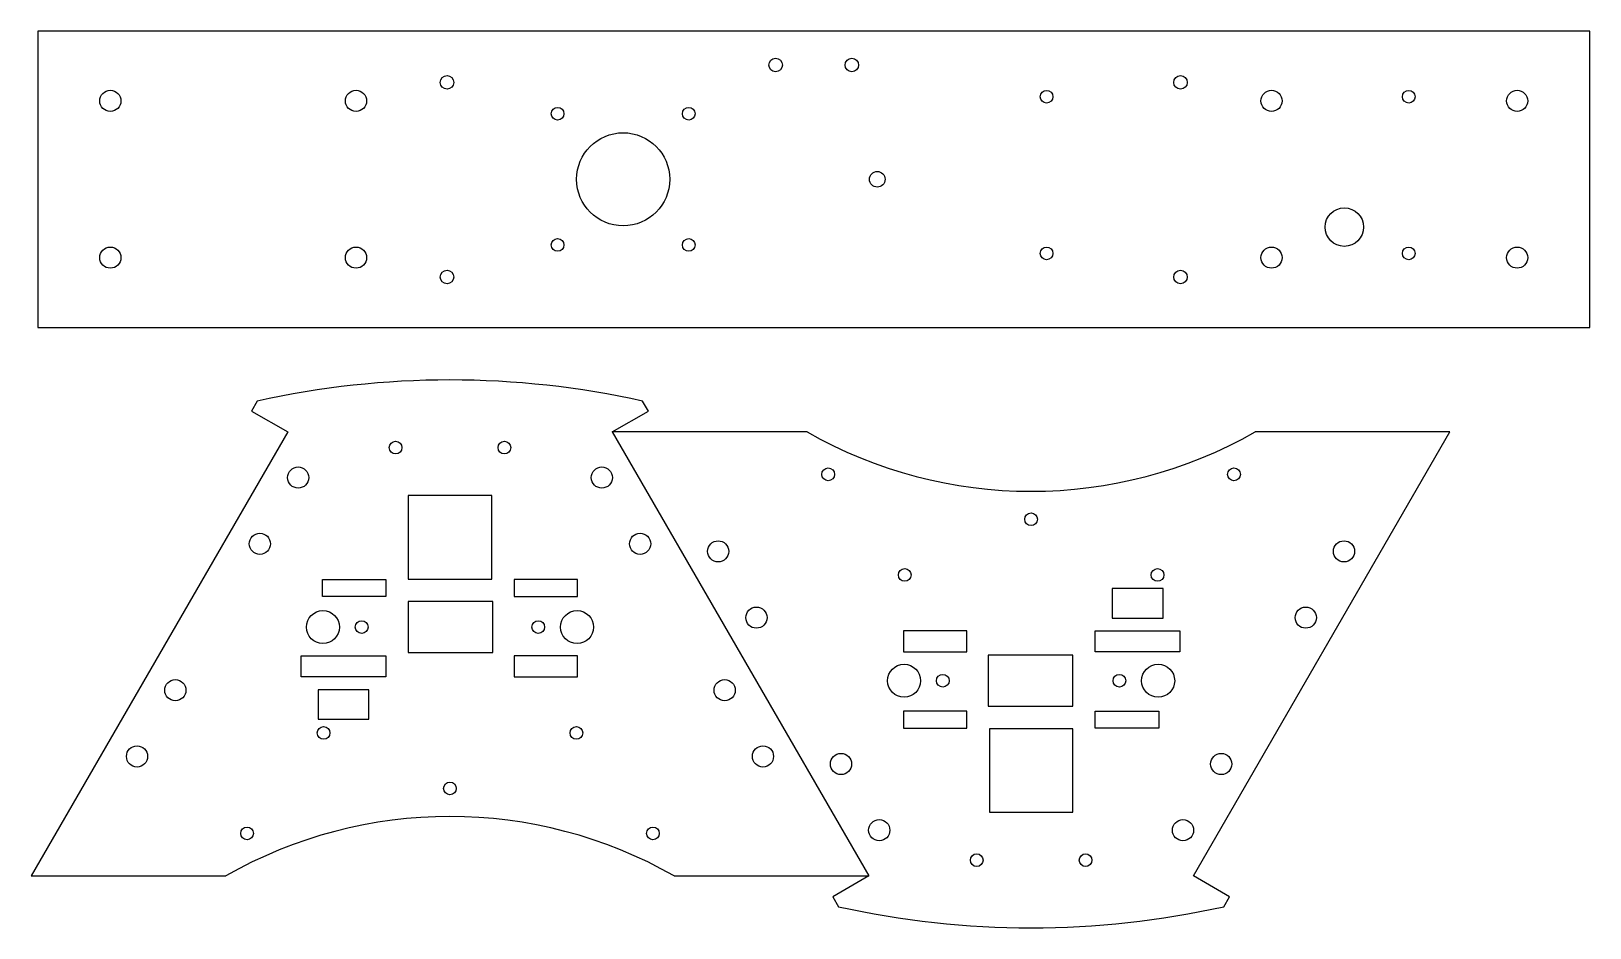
# Model space of a CAD drawing. Extents: x 365 to 733, y -304 to -92.
import ezdxf

# ---------------------------------------------------------------- set-up
doc = ezdxf.new("R2010")
doc.units = 0
doc.header["$MEASUREMENT"] = 0
doc.layers.add('LASERCUTPIECES$LASERCUT100', color=80, linetype='CONTINUOUS')
doc.layers.add('LASERCUTPIECES$LASERCUT10M', color=1, linetype='CONTINUOUS')

msp = doc.modelspace()

# ---------------------------------------------------------------- linework, layer by layer
at = {"layer": 'LASERCUTPIECES$LASERCUT100'}
for p, q in [((418.65, -179.68), (417.29, -182.03)), ((511, -182.03), (509.64, -179.68)), ((417.29, -182.03), (425.82, -186.95)), ((502.47, -186.95), (511, -182.03)), ((425.82, -186.95), (365.24, -291.87)), ((548.45, -186.95), (502.47, -186.95)), ((502.47, -186.95), (563.04, -291.87)), ((639.69, -291.87), (700.27, -186.95)), ((700.27, -186.95), (654.28, -186.95)), ((365.24, -291.87), (411.23, -291.87)), ((517.06, -291.87), (563.04, -291.87)), ((563.04, -291.87), (554.51, -296.8)), ((648.22, -296.8), (639.69, -291.87)), ((554.51, -296.8), (555.87, -299.15)), ((646.87, -299.15), (648.22, -296.8))]:
    msp.add_line(p, q, dxfattribs=at)
msp.add_lwpolyline([(733.31, -92.28), (366.78, -92.28), (366.78, -162.28), (733.31, -162.28)], close=True, dxfattribs=at)
for centre, radius, start, end in [((464.14, -384.59), 209.9, 77.4817, 102.5183), ((601.37, -94.23), 106.76, 240.2863, 299.7137), ((464.14, -384.59), 106.76, 60.2863, 119.7137), ((601.37, -94.23), 209.9, 257.4817, 282.5183)]:
    msp.add_arc(centre, radius, start, end, dxfattribs=at)
at = {"layer": 'LASERCUTPIECES$LASERCUT10M'}
for p, q in [((473.99, -202.02), (454.29, -202.02)), ((454.29, -202.02), (454.29, -221.72)), ((473.99, -221.72), (473.99, -202.02)), ((454.29, -221.72), (473.99, -221.72)), ((591.52, -257.1), (591.52, -276.8)), ((611.22, -257.1), (591.52, -257.1)), ((611.22, -276.8), (611.22, -257.1)), ((591.52, -276.8), (611.22, -276.8))]:
    msp.add_line(p, q, dxfattribs=at)
for points in [[(434, -221.87), (449, -221.87), (449, -225.87), (434, -225.87)], [(494.29, -221.87), (479.29, -221.87), (479.29, -225.87), (494.29, -225.87)], [(620.52, -230.95), (632.52, -230.95), (632.52, -223.95), (620.52, -223.95)], [(474.29, -227.07), (454.29, -227.07), (454.29, -239.07), (474.29, -239.07)], [(571.22, -238.95), (586.22, -238.95), (586.22, -233.95), (571.22, -233.95)], [(636.52, -238.95), (616.52, -238.95), (616.52, -233.95), (636.52, -233.95)], [(429, -239.87), (449, -239.87), (449, -244.87), (429, -244.87)], [(494.29, -239.87), (479.29, -239.87), (479.29, -244.87), (494.29, -244.87)], [(591.22, -251.75), (611.22, -251.75), (611.22, -239.75), (591.22, -239.75)], [(445, -247.87), (433, -247.87), (433, -254.87), (445, -254.87)], [(571.22, -256.95), (586.22, -256.95), (586.22, -252.95), (571.22, -252.95)], [(631.52, -256.95), (616.52, -256.95), (616.52, -252.95), (631.52, -252.95)]]:
    msp.add_lwpolyline(points, close=True, dxfattribs=at)
for centre, radius in [((541.04, -100.28), 1.6), ((559.04, -100.28), 1.6), ((463.44, -104.38), 1.6), ((636.64, -104.38), 1.6), ((383.94, -108.75), 2.5), ((441.95, -108.75), 2.5), ((605.01, -107.78), 1.5), ((658.14, -108.75), 2.5), ((690.56, -107.78), 1.5), ((716.15, -108.75), 2.5), ((489.54, -111.78), 1.5), ((520.54, -111.78), 1.5), ((505.04, -127.28), 11), ((565.04, -127.28), 1.85), ((675.33, -138.57), 4.55), ((383.94, -145.78), 2.5), ((441.95, -145.78), 2.5), ((489.54, -142.78), 1.5), ((520.54, -142.78), 1.5), ((605.01, -144.78), 1.5), ((658.14, -145.78), 2.5), ((690.56, -144.78), 1.5), ((716.15, -145.78), 2.5), ((463.44, -150.37), 1.6), ((636.64, -150.37), 1.6), ((451.29, -190.67), 1.5), ((476.99, -190.67), 1.5), ((428.29, -197.75), 2.5), ((500, -197.75), 2.5), ((553.45, -196.99), 1.5), ((649.28, -196.99), 1.5), ((601.37, -207.61), 1.5), ((419.25, -213.4), 2.5), ((509.04, -213.4), 2.5), ((527.47, -215.19), 2.5), ((675.26, -215.19), 2.5), ((571.52, -220.75), 1.5), ((631.22, -220.75), 1.5), ((434.14, -233.07), 3.9), ((443.29, -233.07), 1.5), ((484.99, -233.07), 1.5), ((494.14, -233.07), 3.9), ((536.51, -230.84), 2.5), ((666.23, -230.84), 2.5), ((571.37, -245.75), 3.9), ((631.37, -245.75), 3.9), ((399.28, -247.99), 2.5), ((529.01, -247.99), 2.5), ((580.52, -245.75), 1.5), ((622.22, -245.75), 1.5), ((434.29, -258.07), 1.5), ((493.99, -258.07), 1.5), ((390.25, -263.64), 2.5), ((538.04, -263.64), 2.5), ((556.48, -265.43), 2.5), ((646.26, -265.43), 2.5), ((464.14, -271.21), 1.5), ((565.51, -281.07), 2.5), ((637.23, -281.07), 2.5), ((416.23, -281.84), 1.5), ((512.06, -281.84), 1.5), ((588.52, -288.15), 1.5), ((614.22, -288.15), 1.5)]:
    msp.add_circle(centre, radius, dxfattribs=at)

doc.saveas('drawing.dxf')
